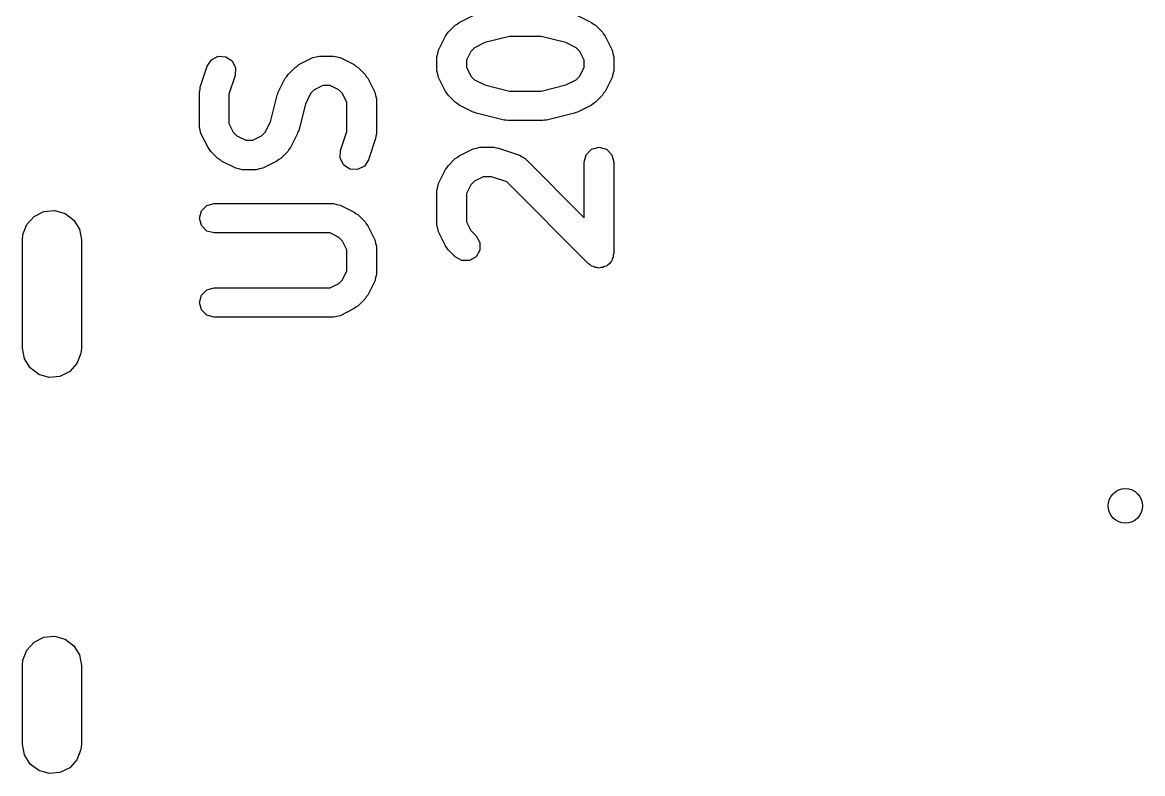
# Model space of a CAD drawing. Extents: x 0.22 to 1.79, y 0.29 to 2.17.
# Drawn here: x 1.1583 to 1.6069, y 0.2928 to 0.5936 of the extents above; entities that cross this region are included whole.
import ezdxf

# ---------------------------------------------------------------- set-up
doc = ezdxf.new("R2010")
doc.units = 0
doc.header["$MEASUREMENT"] = 0
doc.layers.add('BLACK', color=7, linetype='CONTINUOUS')

msp = doc.modelspace()

# ---------------------------------------------------------------- linework, layer by layer
at = {"layer": 'BLACK', "linetype": 'CONTINUOUS'}
for p, q in [((1.32879, 0.589665), (1.3316, 0.592477)), ((1.3316, 0.592477), (1.33242, 0.592953)), ((1.33242, 0.592953), (1.33313, 0.593584)), ((1.33313, 0.593584), (1.33876, 0.596396)), ((1.3806, 0.596396), (1.38622, 0.593584)), ((1.38622, 0.593584), (1.38693, 0.592953)), ((1.38693, 0.592953), (1.38776, 0.592477)), ((1.38776, 0.592477), (1.39057, 0.589665)), ((1.32487, 0.582506), (1.32768, 0.58813)), ((1.32768, 0.58813), (1.32831, 0.588842)), ((1.32831, 0.588842), (1.32879, 0.589665)), ((1.35337, 0.58802), (1.34346, 0.585542)), ((1.36598, 0.58802), (1.35337, 0.58802)), ((1.3759, 0.585542), (1.36598, 0.58802)), ((1.39057, 0.589665), (1.39104, 0.588842)), ((1.39104, 0.588842), (1.39168, 0.58813)), ((1.39168, 0.58813), (1.39449, 0.582506)), ((1.33927, 0.583448), (1.33782, 0.581991)), ((1.34346, 0.585542), (1.33927, 0.583448)), ((1.38008, 0.583448), (1.3759, 0.585542)), ((1.38154, 0.581991), (1.38008, 0.583448)), ((1.23397, 0.578659), (1.2367, 0.580026)), ((1.2367, 0.580026), (1.23975, 0.579843)), ((1.23975, 0.579843), (1.2423, 0.578159)), ((1.26899, 0.576711), (1.27461, 0.579523)), ((1.27461, 0.579523), (1.27594, 0.579795)), ((1.27594, 0.579795), (1.27725, 0.580146)), ((1.27725, 0.580146), (1.28288, 0.580146)), ((1.28288, 0.580146), (1.28419, 0.579795)), ((1.28419, 0.579795), (1.28552, 0.579523)), ((1.28552, 0.579523), (1.29114, 0.576711)), ((1.32425, 0.579865), (1.3246, 0.581176)), ((1.32425, 0.574241), (1.32425, 0.579865)), ((1.3246, 0.581176), (1.32487, 0.582506)), ((1.33782, 0.581991), (1.33606, 0.578471)), ((1.3833, 0.578471), (1.38154, 0.581991)), ((1.39449, 0.582506), (1.39476, 0.581176)), ((1.39476, 0.581176), (1.39511, 0.579865)), ((1.39511, 0.579865), (1.39511, 0.574241)), ((1.22947, 0.567672), (1.23228, 0.576108)), ((1.23228, 0.576108), (1.23397, 0.578659)), ((1.2423, 0.578159), (1.24367, 0.575425)), ((1.24367, 0.575425), (1.24349, 0.572373)), ((1.26464, 0.572792), (1.26745, 0.575604)), ((1.26745, 0.575604), (1.26828, 0.57608)), ((1.26828, 0.57608), (1.26899, 0.576711)), ((1.29114, 0.576711), (1.29186, 0.57608)), ((1.29186, 0.57608), (1.29268, 0.575604)), ((1.29268, 0.575604), (1.29549, 0.572792)), ((1.3246, 0.57293), (1.32425, 0.574241)), ((1.33606, 0.578471), (1.33606, 0.575635)), ((1.33606, 0.575635), (1.33782, 0.572115)), ((1.38154, 0.572115), (1.3833, 0.575635)), ((1.3833, 0.575635), (1.3833, 0.578471)), ((1.39511, 0.574241), (1.39476, 0.57293)), ((1.24349, 0.572373), (1.24098, 0.564846)), ((1.26072, 0.565633), (1.26354, 0.571257)), ((1.26354, 0.571257), (1.26417, 0.571969)), ((1.26417, 0.571969), (1.26464, 0.572792)), ((1.29549, 0.572792), (1.29597, 0.571969)), ((1.29597, 0.571969), (1.2966, 0.571257)), ((1.2966, 0.571257), (1.29941, 0.565633)), ((1.32487, 0.5716), (1.3246, 0.57293)), ((1.32768, 0.565975), (1.32487, 0.5716)), ((1.33782, 0.572115), (1.33927, 0.570658)), ((1.33927, 0.570658), (1.34346, 0.568564)), ((1.3759, 0.568564), (1.38008, 0.570658)), ((1.38008, 0.570658), (1.38154, 0.572115)), ((1.39449, 0.5716), (1.39168, 0.565975)), ((1.39476, 0.57293), (1.39449, 0.5716)), ((1.22917, 0.565804), (1.22941, 0.566723)), ((1.22917, 0.551744), (1.22917, 0.565804)), ((1.22941, 0.566723), (1.22947, 0.567672)), ((1.26059, 0.564994), (1.26072, 0.565633)), ((1.27513, 0.566575), (1.27367, 0.565118)), ((1.27865, 0.568335), (1.27513, 0.566575)), ((1.28148, 0.568335), (1.27865, 0.568335)), ((1.285, 0.566575), (1.28148, 0.568335)), ((1.28646, 0.565118), (1.285, 0.566575)), ((1.29941, 0.565633), (1.29968, 0.564303)), ((1.32831, 0.565264), (1.32768, 0.565975)), ((1.32879, 0.564441), (1.32831, 0.565264)), ((1.34346, 0.568564), (1.35337, 0.566086)), ((1.35337, 0.566086), (1.36598, 0.566086)), ((1.36598, 0.566086), (1.3759, 0.568564)), ((1.39104, 0.565264), (1.39057, 0.564441)), ((1.39168, 0.565975), (1.39104, 0.565264)), ((1.24098, 0.564846), (1.24098, 0.553138)), ((1.25762, 0.553805), (1.26028, 0.564424)), ((1.26028, 0.564424), (1.26059, 0.564994)), ((1.27158, 0.560931), (1.26892, 0.550311)), ((1.27367, 0.565118), (1.27158, 0.560931)), ((1.28822, 0.561598), (1.28646, 0.565118)), ((1.28822, 0.54989), (1.28822, 0.561598)), ((1.29968, 0.564303), (1.30003, 0.562992)), ((1.30003, 0.562992), (1.30003, 0.548931)), ((1.3316, 0.561629), (1.32879, 0.564441)), ((1.33242, 0.561153), (1.3316, 0.561629)), ((1.33313, 0.560522), (1.33242, 0.561153)), ((1.38693, 0.561153), (1.38622, 0.560522)), ((1.38776, 0.561628), (1.38693, 0.561153)), ((1.39057, 0.564441), (1.38776, 0.561628)), ((1.33876, 0.55771), (1.33313, 0.560522)), ((1.3394, 0.557579), (1.33876, 0.55771)), ((1.33997, 0.557263), (1.3394, 0.557579)), ((1.35122, 0.554451), (1.33997, 0.557263)), ((1.37939, 0.557263), (1.36814, 0.554451)), ((1.37996, 0.557579), (1.37939, 0.557263)), ((1.3806, 0.55771), (1.37996, 0.557579)), ((1.38622, 0.560522), (1.3806, 0.55771)), ((1.24098, 0.553138), (1.24274, 0.549617)), ((1.25553, 0.549617), (1.25762, 0.553805)), ((1.35194, 0.554463), (1.35122, 0.554451)), ((1.35265, 0.554275), (1.35194, 0.554463)), ((1.36671, 0.554275), (1.35265, 0.554275)), ((1.36741, 0.554463), (1.36671, 0.554275)), ((1.36814, 0.554451), (1.36741, 0.554463)), ((1.22952, 0.550433), (1.22917, 0.551744)), ((1.22979, 0.549103), (1.22952, 0.550433)), ((1.2326, 0.543478), (1.22979, 0.549103)), ((1.24274, 0.549617), (1.24419, 0.548161)), ((1.24419, 0.548161), (1.24771, 0.546401)), ((1.25055, 0.546401), (1.25407, 0.548161)), ((1.25407, 0.548161), (1.25553, 0.549617)), ((1.26848, 0.549103), (1.26566, 0.543478)), ((1.26861, 0.549741), (1.26848, 0.549103)), ((1.26892, 0.550311), (1.26861, 0.549741)), ((1.28571, 0.542362), (1.28822, 0.54989)), ((1.29979, 0.548013), (1.29973, 0.547064)), ((1.30003, 0.548931), (1.29979, 0.548013)), ((1.23323, 0.542767), (1.2326, 0.543478)), ((1.24771, 0.546401), (1.25055, 0.546401)), ((1.26566, 0.543478), (1.26503, 0.542767)), ((1.29973, 0.547064), (1.29692, 0.538628)), ((1.33313, 0.540153), (1.33876, 0.542965)), ((1.33876, 0.542965), (1.34009, 0.543237)), ((1.34009, 0.543237), (1.3414, 0.543588)), ((1.3414, 0.543588), (1.34702, 0.543588)), ((1.34702, 0.543588), (1.34794, 0.543342)), ((1.34794, 0.543342), (1.34889, 0.543285)), ((1.34889, 0.543285), (1.35733, 0.540473)), ((1.38625, 0.542797), (1.38921, 0.543588)), ((1.38921, 0.543588), (1.39216, 0.542797)), ((1.23371, 0.541944), (1.23323, 0.542767)), ((1.23652, 0.539131), (1.23371, 0.541944)), ((1.23734, 0.538656), (1.23652, 0.539131)), ((1.23806, 0.538025), (1.23734, 0.538656)), ((1.26092, 0.538656), (1.26021, 0.538025)), ((1.26175, 0.539131), (1.26092, 0.538656)), ((1.26456, 0.541944), (1.26175, 0.539131)), ((1.26503, 0.542767), (1.26456, 0.541944)), ((1.28553, 0.539311), (1.28571, 0.542362)), ((1.2869, 0.536577), (1.28553, 0.539311)), ((1.29692, 0.538628), (1.29523, 0.536076)), ((1.32879, 0.536234), (1.3316, 0.539046)), ((1.3316, 0.539046), (1.33242, 0.539522)), ((1.33242, 0.539522), (1.33313, 0.540153)), ((1.35733, 0.540473), (1.35846, 0.539725)), ((1.35846, 0.539725), (1.35964, 0.539047)), ((1.35964, 0.539047), (1.3833, 0.515382)), ((1.3833, 0.537683), (1.38409, 0.540636)), ((1.38409, 0.540636), (1.38625, 0.542797)), ((1.39216, 0.542797), (1.39432, 0.540636)), ((1.39432, 0.540636), (1.39511, 0.537683)), ((1.24368, 0.535213), (1.23806, 0.538025)), ((1.24501, 0.534941), (1.24368, 0.535213)), ((1.24632, 0.534589), (1.24501, 0.534941)), ((1.25194, 0.534589), (1.24632, 0.534589)), ((1.25326, 0.534941), (1.25194, 0.534589)), ((1.25459, 0.535213), (1.25326, 0.534941)), ((1.26021, 0.538025), (1.25459, 0.535213)), ((1.28945, 0.534893), (1.2869, 0.536577)), ((1.2925, 0.534709), (1.28945, 0.534893)), ((1.29523, 0.536076), (1.2925, 0.534709)), ((1.32487, 0.529075), (1.32768, 0.5347)), ((1.32768, 0.5347), (1.32831, 0.535411)), ((1.32831, 0.535411), (1.32879, 0.536234)), ((1.3833, 0.515382), (1.3833, 0.537683)), ((1.39511, 0.537683), (1.39511, 0.501125)), ((1.33927, 0.530017), (1.33782, 0.52856)), ((1.34279, 0.531777), (1.33927, 0.530017)), ((1.34607, 0.531777), (1.34279, 0.531777)), ((1.35227, 0.529709), (1.34607, 0.531777)), ((1.38503, 0.496949), (1.35227, 0.529709)), ((1.32425, 0.526434), (1.3246, 0.527745)), ((1.32425, 0.512374), (1.32425, 0.526434)), ((1.3246, 0.527745), (1.32487, 0.529075)), ((1.33782, 0.52856), (1.33606, 0.52504)), ((1.33606, 0.52504), (1.33606, 0.513768)), ((1.23212, 0.5203), (1.23507, 0.521091)), ((1.23507, 0.521091), (1.28288, 0.521091)), ((1.28288, 0.521091), (1.28419, 0.52074)), ((1.28419, 0.52074), (1.28552, 0.520468)), ((1.28552, 0.520468), (1.29114, 0.517656)), ((1.16004, 0.512714), (1.16296, 0.515921)), ((1.16296, 0.515921), (1.16685, 0.517856)), ((1.16685, 0.517856), (1.17117, 0.518257)), ((1.17117, 0.518257), (1.17534, 0.517069)), ((1.17534, 0.517069), (1.17881, 0.514453)), ((1.22917, 0.515186), (1.22996, 0.518138)), ((1.22996, 0.518138), (1.23212, 0.5203)), ((1.29114, 0.517656), (1.29186, 0.517025)), ((1.29186, 0.517025), (1.29268, 0.516549)), ((1.29268, 0.516549), (1.29549, 0.513737)), ((1.15847, 0.508666), (1.16004, 0.512714)), ((1.17881, 0.514453), (1.18109, 0.510763)), ((1.22996, 0.512233), (1.22917, 0.515186)), ((1.23212, 0.510071), (1.22996, 0.512233)), ((1.29549, 0.513737), (1.29597, 0.512914)), ((1.29597, 0.512914), (1.2966, 0.512202)), ((1.2966, 0.512202), (1.29941, 0.506578)), ((1.3246, 0.511062), (1.32425, 0.512374)), ((1.33606, 0.513768), (1.33782, 0.510247)), ((1.15827, 0.506496), (1.15847, 0.508666)), ((1.18109, 0.510763), (1.18189, 0.506496)), ((1.23507, 0.50928), (1.23212, 0.510071)), ((1.28148, 0.50928), (1.23507, 0.50928)), ((1.285, 0.50752), (1.28148, 0.50928)), ((1.28646, 0.506063), (1.285, 0.50752)), ((1.32487, 0.509732), (1.3246, 0.511062)), ((1.32768, 0.504108), (1.32487, 0.509732)), ((1.33782, 0.510247), (1.33995, 0.508113)), ((1.33995, 0.508113), (1.34148, 0.505466)), ((1.15827, 0.463189), (1.15827, 0.506496)), ((1.18189, 0.506496), (1.18189, 0.463189)), ((1.28822, 0.502543), (1.28646, 0.506063)), ((1.28822, 0.494083), (1.28822, 0.502543)), ((1.29941, 0.506578), (1.29968, 0.505248)), ((1.29968, 0.505248), (1.30003, 0.503937)), ((1.30003, 0.503937), (1.30003, 0.492688)), ((1.32831, 0.503397), (1.32768, 0.504108)), ((1.32879, 0.502573), (1.32831, 0.503397)), ((1.3316, 0.499761), (1.32879, 0.502573)), ((1.34148, 0.505466), (1.34148, 0.502409)), ((1.33425, 0.498233), (1.3316, 0.499761)), ((1.3373, 0.498233), (1.33425, 0.498233)), ((1.33995, 0.499761), (1.3373, 0.498233)), ((1.34148, 0.502409), (1.33995, 0.499761)), ((1.39432, 0.498172), (1.39377, 0.497622)), ((1.39452, 0.498923), (1.39432, 0.498172)), ((1.39491, 0.499596), (1.39452, 0.498923)), ((1.39511, 0.501125), (1.39491, 0.500374)), ((1.39491, 0.500374), (1.39491, 0.499596)), ((1.28646, 0.490562), (1.28822, 0.494083)), ((1.3857, 0.49656), (1.38503, 0.496949)), ((1.38625, 0.496011), (1.3857, 0.49656)), ((1.387, 0.495809), (1.38625, 0.496011)), ((1.38768, 0.495421), (1.387, 0.495809)), ((1.38845, 0.495421), (1.38768, 0.495421)), ((1.38921, 0.495219), (1.38845, 0.495421)), ((1.38996, 0.495421), (1.38921, 0.495219)), ((1.39073, 0.495421), (1.38996, 0.495421)), ((1.39141, 0.495809), (1.39073, 0.495421)), ((1.39216, 0.496011), (1.39141, 0.495809)), ((1.39271, 0.49656), (1.39216, 0.496011)), ((1.39338, 0.496949), (1.39271, 0.49656)), ((1.39377, 0.497622), (1.39338, 0.496949)), ((1.28148, 0.487345), (1.285, 0.489106)), ((1.285, 0.489106), (1.28646, 0.490562)), ((1.29941, 0.490047), (1.2966, 0.484423)), ((1.29968, 0.491378), (1.29941, 0.490047)), ((1.30003, 0.492688), (1.29968, 0.491378)), ((1.22996, 0.484393), (1.23212, 0.486554)), ((1.23212, 0.486554), (1.23507, 0.487345)), ((1.23507, 0.487345), (1.28148, 0.487345)), ((1.22917, 0.48144), (1.22996, 0.484393)), ((1.22996, 0.478487), (1.22917, 0.48144)), ((1.29268, 0.480076), (1.29186, 0.479601)), ((1.29549, 0.482888), (1.29268, 0.480076)), ((1.29597, 0.483712), (1.29549, 0.482888)), ((1.2966, 0.484423), (1.29597, 0.483712)), ((1.23212, 0.476326), (1.22996, 0.478487)), ((1.23507, 0.475534), (1.23212, 0.476326)), ((1.28419, 0.475886), (1.28288, 0.475534)), ((1.28552, 0.476158), (1.28419, 0.475886)), ((1.29114, 0.47897), (1.28552, 0.476158)), ((1.29186, 0.479601), (1.29114, 0.47897)), ((1.28288, 0.475534), (1.23507, 0.475534)), ((1.15907, 0.458922), (1.15827, 0.463189)), ((1.18189, 0.463189), (1.18169, 0.461019)), ((1.16135, 0.455232), (1.15907, 0.458922)), ((1.18169, 0.461019), (1.18012, 0.456971)), ((1.16481, 0.452616), (1.16135, 0.455232)), ((1.1772, 0.453764), (1.17331, 0.451829)), ((1.18012, 0.456971), (1.1772, 0.453764)), ((1.16899, 0.451428), (1.16481, 0.452616)), ((1.17331, 0.451829), (1.16899, 0.451428)), ((1.16004, 0.342241), (1.16296, 0.345449)), ((1.16296, 0.345449), (1.16685, 0.347384)), ((1.16685, 0.347384), (1.17117, 0.347784)), ((1.17117, 0.347784), (1.17534, 0.346596)), ((1.17534, 0.346596), (1.17881, 0.343981)), ((1.15847, 0.338194), (1.16004, 0.342241)), ((1.17881, 0.343981), (1.18109, 0.34029)), ((1.15827, 0.336024), (1.15847, 0.338194)), ((1.18109, 0.34029), (1.18189, 0.336024)), ((1.15827, 0.304528), (1.15827, 0.336024)), ((1.18189, 0.336024), (1.18189, 0.304528)), ((1.15907, 0.300261), (1.15827, 0.304528)), ((1.18169, 0.302357), (1.18012, 0.29831)), ((1.18189, 0.304528), (1.18169, 0.302357)), ((1.16135, 0.296571), (1.15907, 0.300261)), ((1.16481, 0.293955), (1.16135, 0.296571)), ((1.18012, 0.29831), (1.1772, 0.295102)), ((1.16899, 0.292767), (1.16481, 0.293955)), ((1.17331, 0.293167), (1.16899, 0.292767)), ((1.1772, 0.295102), (1.17331, 0.293167))]:
    msp.add_line(p, q, dxfattribs=at)
at = {"layer": 'BLACK'}
msp.add_circle((1.6, 0.4), 0.00689, dxfattribs=at)

doc.saveas('drawing.dxf')
